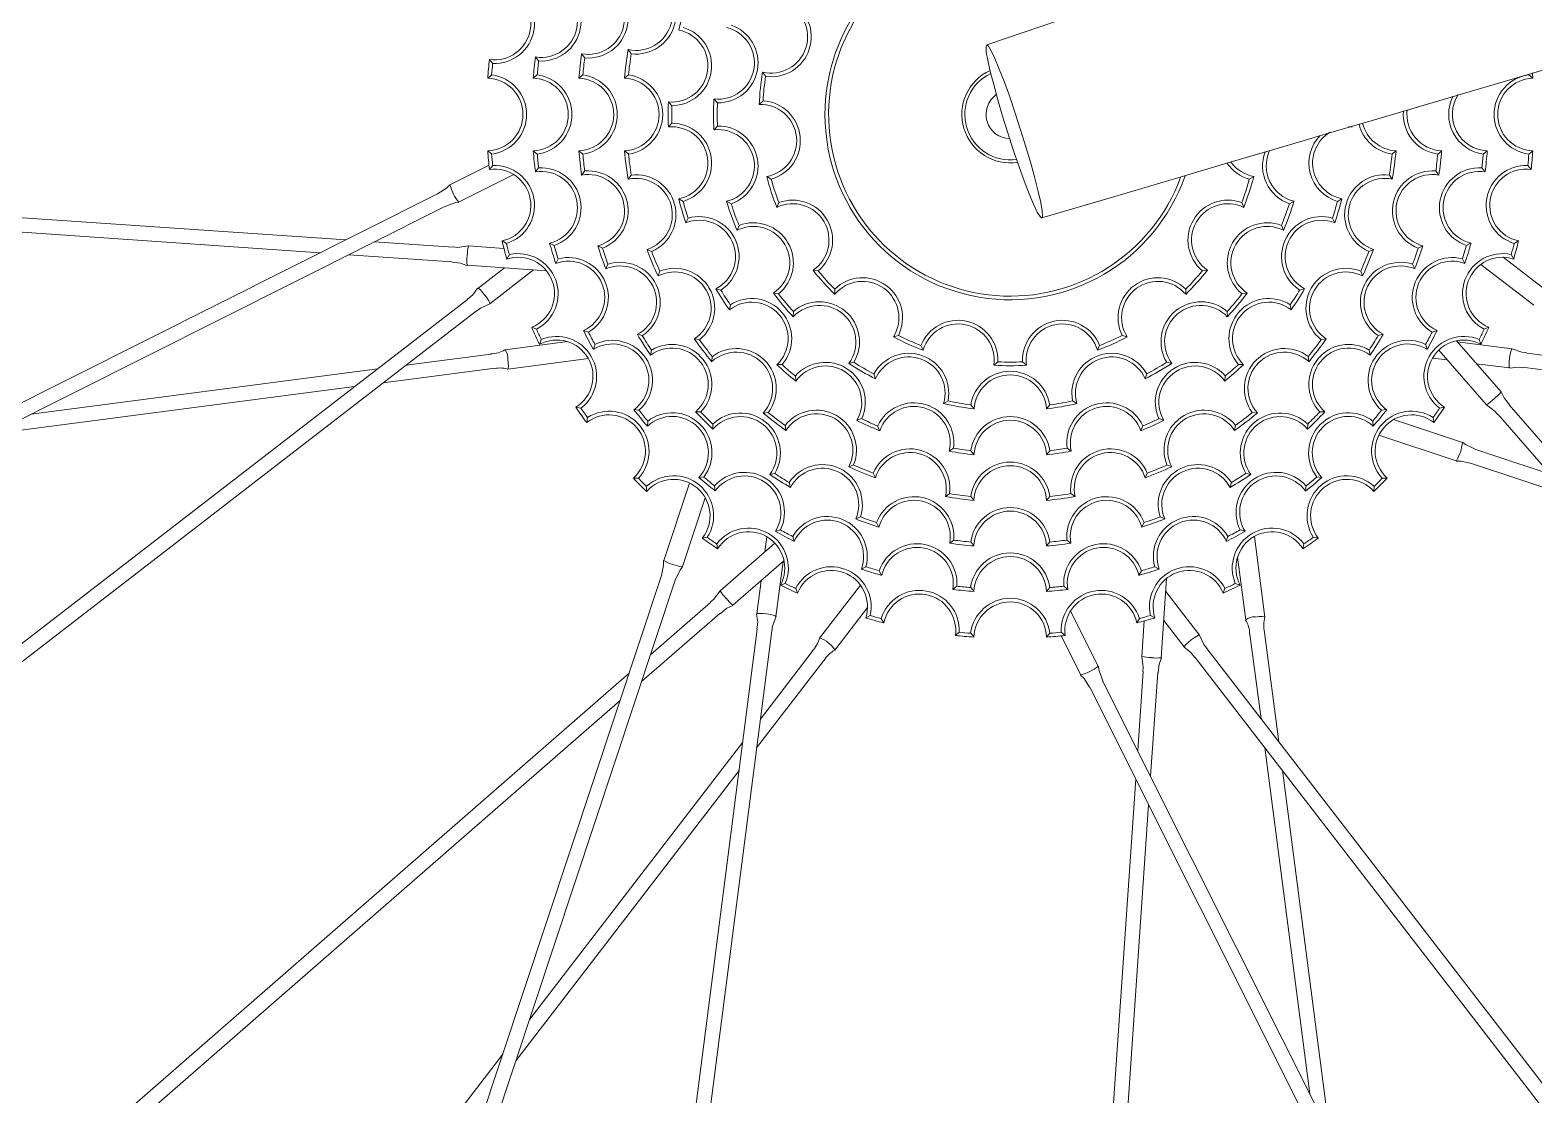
# Model space of a CAD drawing. Header units: millimetres. Extents: x -843 to 3947, y -76 to 3122.
# Drawn here: x -439.8 to -282, y 2298.2 to 2409.8 of the extents above; entities that cross this region are included whole.
import ezdxf

# ---------------------------------------------------------------- set-up
doc = ezdxf.new("R2010")
doc.units = ezdxf.units.MM
doc.layers.add('ZANO_R', color=7, linetype='Continuous', lineweight=0)

msp = doc.modelspace()

# ---------------------------------------------------------------- linework, layer by layer
at = {"layer": 'ZANO_R'}
for p, q in [((-386.76, 2406.99), (-386.42, 2406.57)), ((-381.91, 2407.32), (-381.59, 2406.89)), ((-377.02, 2407.76), (-376.71, 2407.32)), ((-391.58, 2406.73), (-391.24, 2406.32)), ((-362.93, 2405.41), (-362.62, 2404.96)), ((-391.75, 2404.77), (-391.34, 2405.12)), ((-386.98, 2404.77), (-386.57, 2405.12)), ((-382.2, 2404.77), (-381.79, 2405.12)), ((-377.42, 2404.77), (-377, 2405.11)), ((-282.57, 2405.12), (-282.16, 2404.77)), ((-372.81, 2402.28), (-372.44, 2401.88)), ((-368.03, 2402.58), (-367.67, 2402.18)), ((-363.29, 2402.02), (-362.89, 2402.39)), ((-406.65, 2387.8), (-572.09, 2399.17)), ((-372.81, 2399.65), (-372.44, 2400.05)), ((-368.03, 2399.35), (-367.67, 2399.75)), ((-301.1, 2399.65), (-301.48, 2399.67)), ((-572.19, 2397.65), (-409.33, 2386.46)), ((-391.75, 2397.16), (-391.34, 2396.81)), ((-386.98, 2397.16), (-386.57, 2396.81)), ((-382.2, 2397.16), (-381.79, 2396.81)), ((-377.42, 2397.16), (-377, 2396.82)), ((-296.91, 2396.82), (-296.5, 2397.16)), ((-292.13, 2396.81), (-291.71, 2397.16)), ((-287.35, 2396.81), (-286.94, 2397.16)), ((-282.57, 2396.81), (-282.16, 2397.16)), ((-391.62, 2395.63), (-395.72, 2393.57)), ((-394.81, 2391.76), (-389.03, 2394.66)), ((-391.58, 2395.2), (-391.24, 2395.61)), ((-386.76, 2394.94), (-386.42, 2395.36)), ((-381.91, 2394.61), (-381.59, 2395.04)), ((-377.02, 2394.17), (-376.71, 2394.61)), ((-362.49, 2394.46), (-362.03, 2394.18)), ((-311.89, 2394.18), (-311.42, 2394.46)), ((-297.2, 2394.61), (-296.89, 2394.17)), ((-292.33, 2395.04), (-292, 2394.61)), ((-287.49, 2395.36), (-287.15, 2394.94)), ((-282.67, 2395.61), (-282.33, 2395.2)), ((-397.02, 2392.64), (-555.23, 2313.25)), ((-554.54, 2311.89), (-396.33, 2391.28)), ((-371.73, 2392.12), (-371.26, 2391.85)), ((-366.71, 2391.86), (-366.23, 2391.6)), ((-361.44, 2391.22), (-361.23, 2391.72)), ((-312.69, 2391.72), (-312.47, 2391.22)), ((-307.68, 2391.6), (-307.2, 2391.86)), ((-302.65, 2391.85), (-302.19, 2392.12)), ((-370.99, 2389.61), (-370.75, 2390.09)), ((-303.17, 2390.09), (-302.93, 2389.61)), ((-365.6, 2388.82), (-365.4, 2389.32)), ((-308.51, 2389.32), (-308.31, 2388.82)), ((-395.38, 2387.03), (-403.66, 2387.6)), ((-390.06, 2386.92), (-393.78, 2387.17)), ((-390.26, 2387.7), (-389.8, 2387.43)), ((-385.27, 2387.47), (-384.8, 2387.21)), ((-380.22, 2387.19), (-379.74, 2386.94)), ((-375.05, 2386.82), (-374.56, 2386.59)), ((-299.35, 2386.59), (-298.86, 2386.82)), ((-294.18, 2386.94), (-293.7, 2387.19)), ((-289.11, 2387.21), (-288.64, 2387.47)), ((-284.12, 2387.43), (-283.66, 2387.7)), ((-406.34, 2386.25), (-395.49, 2385.51)), ((-393.92, 2385.15), (-385.61, 2384.57)), ((-390.01, 2384.88), (-392.79, 2382.73)), ((-389.75, 2385.8), (-389.49, 2386.27)), ((-384.63, 2385.34), (-384.38, 2385.82)), ((-379.37, 2384.76), (-379.15, 2385.25)), ((-294.77, 2385.25), (-294.54, 2384.76)), ((-289.53, 2385.82), (-289.29, 2385.34)), ((-287.61, 2385.24), (-282.04, 2380.96)), ((-280.81, 2382.57), (-285.25, 2385.99)), ((-284.43, 2386.27), (-284.16, 2385.8)), ((-391.55, 2381.12), (-386.96, 2384.67)), ((-373.9, 2384.03), (-373.71, 2384.54)), ((-357.64, 2384.64), (-357.1, 2384.57)), ((-316.82, 2384.57), (-316.27, 2384.64)), ((-300.2, 2384.54), (-300.01, 2384.03)), ((-393.88, 2381.57), (-534.67, 2272.9)), ((-367.83, 2382.68), (-367.3, 2382.55)), ((-361.8, 2382.23), (-361.26, 2382.15)), ((-355.36, 2382.1), (-355.37, 2382.65)), ((-318.54, 2382.65), (-318.55, 2382.1)), ((-312.65, 2382.15), (-312.11, 2382.23)), ((-306.61, 2382.55), (-306.09, 2382.68)), ((-533.74, 2271.69), (-392.95, 2380.36)), ((-366.41, 2380.48), (-366.31, 2381.01)), ((-359.72, 2379.75), (-359.7, 2380.3)), ((-314.21, 2380.3), (-314.19, 2379.75)), ((-307.6, 2381.01), (-307.5, 2380.48)), ((-387.15, 2378.65), (-386.64, 2378.46)), ((-287.27, 2378.46), (-286.77, 2378.65)), ((-383.38, 2377.14), (-389.93, 2376.28)), ((-386.31, 2376.86), (-386.14, 2377.37)), ((-381.71, 2378.31), (-381.2, 2378.14)), ((-380.66, 2376.34), (-380.51, 2376.86)), ((-376.07, 2377.91), (-375.55, 2377.77)), ((-370.09, 2377.44), (-369.56, 2377.35)), ((-349.21, 2377.63), (-348.69, 2377.79)), ((-325.23, 2377.79), (-324.7, 2377.63)), ((-304.35, 2377.35), (-303.82, 2377.44)), ((-298.37, 2377.77), (-297.85, 2377.91)), ((-293.4, 2376.86), (-293.25, 2376.34)), ((-292.71, 2378.14), (-292.2, 2378.31)), ((-285.49, 2371.87), (-290.16, 2377.23)), ((-284.32, 2376.39), (-290.08, 2377.13)), ((-287.78, 2377.37), (-287.6, 2376.86)), ((-391.45, 2375.83), (-400.33, 2374.67)), ((-389.67, 2374.27), (-381.21, 2375.37)), ((-374.7, 2375.73), (-374.59, 2376.26)), ((-368.26, 2375.05), (-368.21, 2375.58)), ((-346.1, 2376.25), (-346.33, 2376.74)), ((-327.59, 2376.74), (-327.82, 2376.25)), ((-305.71, 2375.58), (-305.66, 2375.05)), ((-299.32, 2376.26), (-299.21, 2375.73)), ((-292.68, 2375.42), (-291.1, 2375.22)), ((-292.01, 2376.26), (-287.02, 2370.53)), ((-106.4, 2353.23), (-282.8, 2375.94)), ((-403.33, 2374.28), (-439.65, 2369.54)), ((-402.72, 2372.82), (-391.26, 2374.32)), ((-361.43, 2374.73), (-360.89, 2374.75)), ((-353.89, 2374.86), (-353.36, 2374.98)), ((-351.09, 2373.25), (-351.26, 2373.76)), ((-338.66, 2374.67), (-338.25, 2375.03)), ((-335.67, 2375.03), (-335.25, 2374.67)), ((-322.65, 2373.76), (-322.82, 2373.25)), ((-320.55, 2374.98), (-320.02, 2374.86)), ((-313.03, 2374.75), (-312.49, 2374.73)), ((-288.07, 2374.83), (-284.58, 2374.38)), ((-282.99, 2374.43), (-106.59, 2351.72)), ((-443.79, 2367.46), (-405.72, 2372.43)), ((-359.45, 2373.01), (-359.5, 2373.55)), ((-314.41, 2373.55), (-314.47, 2373.01)), ((-343.95, 2370.64), (-343.48, 2370.93)), ((-340.76, 2370.08), (-341.1, 2370.51)), ((-332.82, 2370.51), (-333.15, 2370.08)), ((-330.43, 2370.93), (-329.97, 2370.64)), ((-277.49, 2362.31), (-284.64, 2370.51)), ((-382.51, 2370.27), (-381.98, 2370.17)), ((-381.38, 2368.66), (-381.29, 2369.19)), ((-376.43, 2370.01), (-375.9, 2369.95)), ((-369.96, 2369.78), (-369.42, 2369.77)), ((-362.88, 2369.66), (-362.34, 2369.72)), ((-353.04, 2368.9), (-352.53, 2369.07)), ((-321.38, 2369.07), (-320.87, 2368.9)), ((-311.57, 2369.72), (-311.04, 2369.66)), ((-304.5, 2369.77), (-303.96, 2369.78)), ((-298.02, 2369.95), (-297.48, 2370.01)), ((-289.54, 2366.57), (-296.77, 2368.97)), ((-292.62, 2369.19), (-292.53, 2368.66)), ((-291.93, 2370.17), (-291.41, 2370.27)), ((-285.79, 2369.51), (-280.34, 2363.25)), ((-375.02, 2368.29), (-374.97, 2368.82)), ((-368.14, 2367.97), (-368.15, 2368.5)), ((-360.48, 2367.83), (-360.57, 2368.36)), ((-350.66, 2367.81), (-350.87, 2368.31)), ((-323.05, 2368.31), (-323.26, 2367.81)), ((-313.34, 2368.36), (-313.43, 2367.83)), ((-305.76, 2368.5), (-305.77, 2367.97)), ((-298.94, 2368.82), (-298.9, 2368.29)), ((-343.36, 2365.66), (-342.91, 2365.97)), ((-331, 2365.97), (-330.56, 2365.66)), ((-298.3, 2367.33), (-290.18, 2364.64)), ((-120.11, 2310.1), (-288.12, 2365.83)), ((-353.89, 2364.02), (-353.39, 2364.21)), ((-340.76, 2365.29), (-341.1, 2365.71)), ((-332.81, 2365.71), (-333.15, 2365.29)), ((-320.53, 2364.21), (-320.02, 2364.02)), ((-288.6, 2364.38), (-120.59, 2308.65)), ((-376.49, 2362.83), (-375.95, 2362.82)), ((-369.63, 2362.9), (-369.1, 2362.95)), ((-362.19, 2363.22), (-361.66, 2363.33)), ((-351.11, 2362.87), (-351.33, 2363.36)), ((-322.59, 2363.36), (-322.81, 2362.87)), ((-312.25, 2363.33), (-311.72, 2363.22)), ((-304.81, 2362.95), (-304.28, 2362.9)), ((-297.96, 2362.82), (-297.43, 2362.83)), ((-375.1, 2361.44), (-375.1, 2361.97)), ((-370.59, 2362.31), (-373.28, 2354.19)), ((-367.91, 2361.49), (-367.97, 2362.02)), ((-360.02, 2361.85), (-360.15, 2362.38)), ((-343.75, 2360.9), (-343.31, 2361.21)), ((-330.6, 2361.21), (-330.16, 2360.9)), ((-313.77, 2362.38), (-313.9, 2361.85)), ((-305.94, 2362.02), (-306, 2361.49)), ((-298.81, 2361.97), (-298.82, 2361.44)), ((-371.35, 2353.55), (-368.95, 2360.78)), ((-340.76, 2360.5), (-341.11, 2360.92)), ((-332.81, 2360.92), (-333.15, 2360.5)), ((-353.16, 2358.55), (-352.67, 2358.77)), ((-350.74, 2357.7), (-350.98, 2358.18)), ((-322.93, 2358.18), (-323.18, 2357.7)), ((-321.25, 2358.77), (-320.76, 2358.55)), ((-369.26, 2356.54), (-368.73, 2356.63)), ((-362.5, 2356.69), (-362.71, 2355.11)), ((-361.58, 2357.26), (-361.06, 2357.41)), ((-359.62, 2356.21), (-359.78, 2356.72)), ((-343.31, 2356.01), (-342.88, 2356.34)), ((-331.03, 2356.34), (-330.6, 2356.01)), ((-314.13, 2356.72), (-314.3, 2356.21)), ((-312.85, 2357.41), (-312.33, 2357.26)), ((-310.26, 2348.25), (-311.36, 2356.72)), ((-305.18, 2356.63), (-304.65, 2356.54)), ((-367.65, 2355.41), (-367.75, 2355.94)), ((-361.66, 2356.02), (-367.39, 2351.03)), ((-340.76, 2355.72), (-341.11, 2356.14)), ((-332.81, 2356.14), (-333.15, 2355.72)), ((-306.16, 2355.94), (-306.26, 2355.41)), ((-366.05, 2349.5), (-360.69, 2354.17)), ((-361.53, 2348.33), (-360.79, 2354.08)), ((-352.58, 2353.29), (-352.1, 2353.54)), ((-321.81, 2353.54), (-321.33, 2353.29)), ((-313.13, 2354.54), (-312.27, 2347.99)), ((-373.54, 2352.61), (-429.27, 2184.6)), ((-427.83, 2184.12), (-372.09, 2352.13)), ((-363.1, 2352.07), (-363.54, 2348.59)), ((-361.06, 2351.61), (-360.55, 2351.79)), ((-352.68, 2351.62), (-356.96, 2346.05)), ((-350.45, 2352.65), (-350.71, 2353.12)), ((-323.2, 2353.12), (-323.46, 2352.65)), ((-321.14, 2344), (-320.57, 2352.31)), ((-313.36, 2351.79), (-312.86, 2351.61)), ((-359.28, 2350.78), (-359.46, 2351.28)), ((-342.98, 2351.16), (-342.56, 2351.5)), ((-340.76, 2350.94), (-341.11, 2351.35)), ((-332.8, 2351.35), (-333.15, 2350.94)), ((-331.35, 2351.5), (-330.93, 2351.16)), ((-317.11, 2346.37), (-320.66, 2350.96)), ((-314.45, 2351.28), (-314.64, 2350.78)), ((-375.62, 2341.5), (-367.41, 2348.65)), ((-368.41, 2349.8), (-374.67, 2344.34)), ((-355.35, 2344.81), (-351.93, 2349.26)), ((-352.12, 2348.17), (-351.65, 2348.44)), ((-327.75, 2343.12), (-330.65, 2348.89)), ((-322.26, 2348.44), (-321.79, 2348.17)), ((-363.49, 2347), (-386.21, 2170.6)), ((-350.22, 2347.66), (-350.49, 2348.12)), ((-323.42, 2348.12), (-323.69, 2347.66)), ((-322.91, 2347.86), (-323.16, 2344.14)), ((-320.87, 2347.91), (-318.72, 2345.13)), ((-384.69, 2170.41), (-361.98, 2346.81)), ((-342.72, 2346.34), (-342.31, 2346.68)), ((-340.76, 2346.17), (-341.11, 2346.58)), ((-332.8, 2346.58), (-333.15, 2346.17)), ((-331.62, 2346.3), (-329.57, 2342.2)), ((-331.61, 2346.68), (-331.19, 2346.34)), ((-311.82, 2346.47), (-310.66, 2337.6)), ((-308.81, 2335.2), (-310.31, 2346.66)), ((-363.56, 2334.56), (-356.51, 2343.72)), ((-357.72, 2344.65), (-363.17, 2337.56)), ((-317.56, 2344.04), (-208.89, 2203.25)), ((-207.68, 2204.18), (-316.36, 2344.97)), ((-376.93, 2342.38), (-501.95, 2233.43)), ((-323.02, 2342.54), (-323.59, 2334.26)), ((-322.25, 2331.58), (-321.5, 2342.44)), ((-328.63, 2340.9), (-249.24, 2182.69)), ((-247.88, 2183.38), (-327.27, 2341.59)), ((-500.95, 2232.28), (-377.88, 2339.53)), ((-365.02, 2335.16), (-387.35, 2306.12)), ((-310.27, 2334.59), (-305.53, 2298.27)), ((-388.81, 2301.73), (-365.4, 2332.16)), ((-323.79, 2331.27), (-335.16, 2165.83)), ((-303.45, 2294.13), (-308.42, 2332.2)), ((-333.64, 2165.73), (-322.45, 2328.59)), ((-390.18, 2302.45), (-465.99, 2203.88))]:
    msp.add_line(p, q, dxfattribs=at)
at = {"layer": 'ZANO_R', "flags": 128}
for points in [[(-333.65, 2390.11), (-325.98, 2392.37), (-319.39, 2394.32), (-313.89, 2395.95), (-309.47, 2397.25), (-306.13, 2398.24), (-303.57, 2398.99), (-300.92, 2399.78), (-298.15, 2400.59), (-288.6, 2403.41), (-277.77, 2406.6), (-263.82, 2410.7), (-249.57, 2414.87), (-235.04, 2419.1), (-208.4, 2426.82), (-181.23, 2434.61), (-154.56, 2442.15), (-126.67, 2449.92), (-99.41, 2457.37), (-90.75, 2459.72), (-81.3, 2462.25), (-71.02, 2464.99), (-59.93, 2467.92)], [(-278.68, 2428.98), (-299.52, 2421.89), (-308.15, 2418.94), (-317.68, 2415.69), (-328.1, 2412.12), (-339.43, 2408.25)], [(-335.87, 2399.34), (-336.44, 2401.11), (-337.02, 2402.8), (-337.58, 2404.36), (-338.11, 2405.71), (-338.57, 2406.82), (-338.95, 2407.63), (-339.24, 2408.11), (-339.43, 2408.26), (-339.5, 2408.05), (-339.47, 2407.5), (-339.31, 2406.64), (-339.06, 2405.48), (-338.7, 2404.09), (-338.27, 2402.5), (-337.76, 2400.79), (-337.21, 2399.02), (-336.64, 2397.25), (-336.05, 2395.56), (-335.49, 2394), (-334.97, 2392.65), (-334.51, 2391.54), (-334.13, 2390.73), (-333.84, 2390.25), (-333.65, 2390.1), (-333.57, 2390.31), (-333.61, 2390.86), (-333.76, 2391.72), (-334.02, 2392.88), (-334.37, 2394.27), (-334.81, 2395.86), (-335.31, 2397.57), (-335.87, 2399.34)], [(-395.74, 2393.6), (-396.1, 2393.23), (-397.02, 2392.65)], [(-396.33, 2391.27), (-395.2, 2391.68), (-394.81, 2391.73)], [(-393.79, 2387.17), (-394.94, 2387.02), (-395.38, 2387.07)], [(-395.49, 2385.47), (-394.6, 2385.37), (-393.94, 2385.12)], [(-392.82, 2382.74), (-393.34, 2382.05), (-393.9, 2381.6)], [(-392.8, 2382.73), (-392.79, 2382.73), (-392.7, 2382.7), (-392.53, 2382.56), (-392.31, 2382.31), (-392.06, 2382.01), (-391.83, 2381.7), (-391.65, 2381.42), (-391.55, 2381.22), (-391.55, 2381.12), (-391.56, 2381.12)], [(-392.93, 2380.34), (-392.52, 2380.66), (-391.55, 2381.11)], [(-389.65, 2375.29), (-389.61, 2374.91), (-389.6, 2374.58), (-389.62, 2374.35), (-389.67, 2374.27), (-389.68, 2374.27)], [(-284.58, 2374.38), (-284.58, 2374.38), (-284.63, 2374.46), (-284.64, 2374.68), (-284.63, 2375.02), (-284.59, 2375.4), (-284.53, 2375.79), (-284.46, 2376.11), (-284.39, 2376.32), (-284.32, 2376.39), (-284.32, 2376.39)], [(-282.79, 2375.97), (-283.3, 2376.03), (-284.31, 2376.4)], [(-284.57, 2374.35), (-283.71, 2374.47), (-283, 2374.39)], [(-287.02, 2370.53), (-286.09, 2369.83), (-285.82, 2369.48)], [(-284.61, 2370.53), (-285.17, 2371.24), (-285.46, 2371.88)], [(-288.12, 2365.84), (-289.21, 2366.34), (-289.52, 2366.59)], [(-290.18, 2364.61), (-289.67, 2364.61), (-288.6, 2364.37)], [(-373.31, 2354.19), (-373.31, 2353.68), (-373.55, 2352.61)], [(-372.09, 2352.12), (-371.58, 2353.22), (-371.33, 2353.52)], [(-367.39, 2351.03), (-368.1, 2350.1), (-368.44, 2349.83)], [(-367.39, 2348.62), (-366.68, 2349.18), (-366.04, 2349.47)], [(-363.57, 2348.58), (-363.45, 2347.72), (-363.53, 2347)], [(-363.54, 2348.58), (-363.54, 2348.59), (-363.46, 2348.63), (-363.24, 2348.65), (-362.91, 2348.64), (-362.52, 2348.6), (-362.13, 2348.54), (-361.81, 2348.47), (-361.6, 2348.39), (-361.53, 2348.33), (-361.53, 2348.33)], [(-361.95, 2346.8), (-361.89, 2347.31), (-361.52, 2348.32)], [(-311.29, 2348.27), (-310.9, 2348.31), (-310.57, 2348.32), (-310.34, 2348.3), (-310.26, 2348.25), (-310.26, 2348.24)], [(-356.06, 2345.55), (-355.76, 2345.31), (-355.52, 2345.08), (-355.38, 2344.91), (-355.35, 2344.81), (-355.36, 2344.81)], [(-318.72, 2345.13), (-318.72, 2345.13), (-318.69, 2345.22), (-318.55, 2345.39), (-318.3, 2345.61), (-318, 2345.86), (-317.69, 2346.09), (-317.41, 2346.27), (-317.21, 2346.37), (-317.11, 2346.37), (-317.11, 2346.37)], [(-316.33, 2344.99), (-316.65, 2345.4), (-317.1, 2346.37)], [(-323.17, 2344.13), (-323.01, 2342.98), (-323.06, 2342.55)], [(-321.46, 2342.43), (-321.36, 2343.33), (-321.11, 2343.98)], [(-318.73, 2345.1), (-318.04, 2344.58), (-317.59, 2344.02)], [(-329.59, 2342.18), (-329.22, 2341.82), (-328.64, 2340.9)], [(-327.26, 2341.59), (-327.68, 2342.72), (-327.72, 2343.11)]]:
    msp.add_lwpolyline(points, dxfattribs=at)
at = {"layer": 'ZANO_R'}
for centre, radius, start, end in [((-336.96, 2400.96), 322.1, 19.4696, 264.4729), ((-336.96, 2400.96), 285.75, 19.8219, 180), ((-336.96, 2400.96), 322.1, 275.5275, 13.6653), ((-336.96, 2400.96), 285.75, 180, 13.5897), ((-336.96, 2400.96), 19.43, 42.2507, 180), ((-336.96, 2400.96), 19.05, 42.8501, 339.6792), ((-386.16, 2410.75), 4.19, 266.3546, 71.1454), ((-381.22, 2411.07), 3.81, 259.5476, 74.7381), ((-381.22, 2411.07), 4.19, 264.9987, 69.287), ((-376.21, 2411.48), 3.81, 257.6867, 72.3133), ((-376.21, 2411.48), 4.19, 263.1662, 66.8338), ((-391.05, 2410.5), 3.81, 261.9875, 78.0125), ((-391.05, 2410.5), 4.19, 267.397, 72.603), ((-386.16, 2410.75), 3.81, 260.9263, 76.5737), ((-336.96, 2400.96), 35.88, 161.5419, 165.7308), ((-362.02, 2409.11), 3.81, 256.1455, 67.8545), ((-362.02, 2409.11), 4.19, 261.7744, 62.2256), ((-372.47, 2406.07), 4.19, 270.3775, 73.2589), ((-367.6, 2406.37), 3.81, 263.5101, 76.4899), ((-367.6, 2406.37), 4.19, 269.0734, 70.9266), ((-372.47, 2406.07), 3.81, 264.8619, 78.7745), ((-336.96, 2400.96), 50.17, 173.1026, 175.6474), ((-336.96, 2400.96), 45.4, 171.9523, 175.1906), ((-336.96, 2400.96), 45.02, 172.4339, 174.7089), ((-336.96, 2400.96), 40.64, 170.3734, 174.6266), ((-336.96, 2400.96), 40.26, 170.9146, 174.0854), ((-336.96, 2400.96), 54.93, 173.9751, 176.0249), ((-336.96, 2400.96), 54.55, 174.3698, 175.6302), ((-336.96, 2400.96), 49.78, 173.5365, 175.2135), ((-336.96, 2400.96), 26.35, 170.291, 177.709), ((-336.96, 2400.96), 5.08, 114.7068, 278.6847), ((-336.96, 2400.96), 4.76, 115.4603, 277.9838), ((-336.96, 2400.96), 54.93, 3.9751, 4.5176), ((-391.88, 2400.96), 3.81, 271.9875, 88.0125), ((-391.88, 2400.96), 4.19, 277.397, 82.603), ((-387.12, 2400.96), 3.81, 272.1763, 87.8237), ((-387.12, 2400.96), 4.19, 277.6046, 82.3954), ((-382.36, 2400.96), 3.81, 272.4047, 87.5953), ((-382.36, 2400.96), 4.19, 277.8559, 82.1441), ((-377.6, 2400.96), 3.81, 272.6867, 87.3133), ((-377.6, 2400.96), 4.19, 278.1662, 81.8338), ((-336.96, 2400.96), 25.97, 171.1504, 176.8496), ((-282.03, 2400.96), 4.19, 97.397, 262.603), ((-282.03, 2400.96), 3.81, 91.9875, 268.0125), ((-336.96, 2400.96), 35.88, 177.9056, 182.0944), ((-336.96, 2400.96), 31.12, 177.0202, 182.9798), ((-336.96, 2400.96), 30.73, 177.7388, 182.2612), ((-363.17, 2398.21), 4.19, 285.7744, 86.2256), ((-336.96, 2400.96), 2.54, 125.1186, 268.5407), ((-286.79, 2400.96), 4.19, 152.7827, 262.3954), ((-286.79, 2400.96), 3.81, 146.6692, 267.8237), ((-336.96, 2400.96), 35.5, 178.5229, 181.4771), ((-363.17, 2398.21), 3.81, 280.1455, 91.8545), ((-336.96, 2400.96), 19.43, 180, 340.6619), ((-291.55, 2400.96), 4.19, 175.094, 262.1441), ((-291.55, 2400.96), 3.81, 172.5982, 267.5953), ((-372.47, 2395.86), 3.81, 281.2255, 95.1381), ((-372.47, 2395.86), 4.19, 286.7411, 89.6225), ((-367.6, 2395.56), 3.81, 283.5101, 96.4899), ((-367.6, 2395.56), 4.19, 289.0734, 90.9266), ((-301.44, 2395.86), 3.81, 121.4777, 258.7745), ((-296.32, 2400.96), 4.19, 194.2399, 261.8338), ((-296.32, 2400.96), 3.81, 193.977, 267.3133), ((-301.44, 2395.86), 4.19, 136.3113, 253.2589), ((-336.96, 2400.96), 54.93, 183.9751, 186.0249), ((-336.96, 2400.96), 54.55, 184.3698, 185.6302), ((-336.96, 2400.96), 50.17, 184.3526, 186.8974), ((-336.96, 2400.96), 49.78, 184.7865, 186.4635), ((-336.96, 2400.96), 45.4, 184.8094, 188.0477), ((-336.96, 2400.96), 45.02, 185.2911, 187.5661), ((-336.96, 2400.96), 40.64, 185.3734, 189.6266), ((-336.96, 2400.96), 40.26, 185.9146, 189.0854), ((-310.75, 2398.21), 4.19, 214.6156, 254.2256), ((-310.75, 2398.21), 3.81, 216.4886, 259.8545), ((-306.31, 2395.56), 4.19, 159.5346, 250.9266), ((-306.31, 2395.56), 3.81, 154.8192, 256.4899), ((-336.96, 2400.96), 40.26, 350.9146, 354.0854), ((-336.96, 2400.96), 40.64, 350.3734, 354.6266), ((-336.96, 2400.96), 45.02, 352.4339, 354.7089), ((-336.96, 2400.96), 45.4, 351.9523, 355.1906), ((-336.96, 2400.96), 49.78, 353.5365, 355.2135), ((-336.96, 2400.96), 50.17, 353.1026, 355.6474), ((-336.96, 2400.96), 54.55, 354.3698, 355.6302), ((-336.96, 2400.96), 54.93, 353.9751, 356.0249), ((-391.05, 2391.43), 3.81, 281.9875, 98.0125), ((-391.05, 2391.43), 4.19, 287.397, 92.603), ((-386.16, 2391.18), 3.81, 283.4263, 99.0737), ((-386.16, 2391.18), 4.19, 288.8546, 93.6454), ((-381.22, 2390.86), 3.81, 285.2619, 100.4524), ((-381.22, 2390.86), 4.19, 290.713, 95.0013), ((-376.21, 2390.45), 3.81, 287.6867, 102.3133), ((-376.21, 2390.45), 4.19, 293.1662, 96.8338), ((-336.96, 2400.96), 26.35, 194.291, 201.709), ((-336.96, 2400.96), 25.97, 195.1504, 200.8496), ((-336.96, 2400.96), 25.97, 339.1504, 344.8496), ((-336.96, 2400.96), 26.35, 338.291, 345.709), ((-297.7, 2390.45), 4.19, 83.1662, 246.8338), ((-297.7, 2390.45), 3.81, 77.6867, 252.3133), ((-292.69, 2390.86), 4.19, 84.9987, 249.287), ((-292.69, 2390.86), 3.81, 79.5476, 254.7381), ((-287.76, 2391.18), 4.19, 86.3546, 251.1454), ((-287.76, 2391.18), 3.81, 80.9263, 256.5737), ((-282.86, 2391.43), 4.19, 87.397, 252.603), ((-282.86, 2391.43), 3.81, 81.9875, 258.0125), ((-391.07, 2394.77), 4.8, 194.4182, 218.8772), ((-336.96, 2400.96), 35.88, 194.2692, 198.4581), ((-336.96, 2400.96), 35.5, 194.8866, 197.8407), ((-336.96, 2400.96), 31.12, 197.0202, 202.9798), ((-336.96, 2400.96), 30.73, 197.7388, 202.2612), ((-359.78, 2387.79), 3.81, 304.1455, 115.8545), ((-359.78, 2387.79), 4.19, 309.7744, 110.2256), ((-314.13, 2387.79), 4.19, 69.7744, 230.2256), ((-314.13, 2387.79), 3.81, 64.1455, 235.8545), ((-336.96, 2400.96), 30.73, 337.7388, 342.2612), ((-336.96, 2400.96), 31.12, 337.0202, 342.9798), ((-336.96, 2400.96), 35.5, 342.1593, 345.1134), ((-336.96, 2400.96), 35.88, 341.5419, 345.7308), ((-369.59, 2386.06), 3.81, 297.5891, 111.5018), ((-369.59, 2386.06), 4.19, 303.1048, 105.9861), ((-363.9, 2385.41), 4.19, 309.0734, 110.9266), ((-310.01, 2385.41), 4.19, 69.0734, 230.9266), ((-304.32, 2386.06), 4.19, 74.0139, 236.8952), ((-304.32, 2386.06), 3.81, 68.4982, 242.4109), ((-363.9, 2385.41), 3.81, 303.5101, 116.4899), ((-310.01, 2385.41), 3.81, 63.5101, 236.4899), ((-389.35, 2386.1), 4.56, 166.4442, 179.2491), ((-336.96, 2400.96), 54.93, 193.9751, 196.0249), ((-336.96, 2400.96), 54.55, 194.3698, 195.6302), ((-388.57, 2382.18), 4.19, 297.397, 102.603), ((-336.96, 2400.96), 50.16, 195.6026, 198.1474), ((-336.96, 2400.96), 49.78, 196.0365, 197.7135), ((-336.96, 2400.96), 45.4, 197.6666, 200.9048), ((-336.96, 2400.96), 45.02, 198.1482, 200.4232), ((-336.96, 2400.96), 40.64, 200.3734, 204.6266), ((-336.96, 2400.96), 40.26, 200.9146, 204.0854), ((-336.96, 2400.96), 40.26, 335.9146, 339.0854), ((-336.96, 2400.96), 40.64, 335.3734, 339.6266), ((-336.96, 2400.96), 45.02, 339.5768, 341.8518), ((-336.96, 2400.96), 45.4, 339.0952, 342.3334), ((-336.96, 2400.96), 49.78, 342.2865, 343.9635), ((-285.34, 2382.18), 4.19, 77.397, 242.603), ((-336.96, 2400.96), 50.17, 341.8526, 344.3974), ((-336.96, 2400.96), 54.55, 344.3698, 345.6302), ((-336.96, 2400.96), 54.93, 343.9751, 346.0249), ((-389.39, 2385.6), 4.56, 172.8826, 185.7078), ((-388.57, 2382.18), 3.81, 291.9875, 108.0125), ((-383.3, 2381.77), 3.81, 294.6763, 110.3237), ((-383.3, 2381.77), 4.19, 300.1046, 104.8954), ((-377.86, 2381.27), 3.81, 298.119, 113.3096), ((-377.86, 2381.27), 4.19, 303.5701, 107.8584), ((-372.15, 2380.64), 4.19, 308.1662, 111.8338), ((-301.76, 2380.64), 4.19, 68.1662, 231.8338), ((-296.05, 2381.27), 4.19, 72.1416, 236.4299), ((-296.05, 2381.27), 3.81, 66.6904, 241.881), ((-290.61, 2381.77), 4.19, 75.1046, 239.8954), ((-290.61, 2381.77), 3.81, 69.6763, 245.3237), ((-285.34, 2382.18), 3.81, 71.9875, 248.0125), ((-372.15, 2380.64), 3.81, 302.6867, 117.3133), ((-336.96, 2400.96), 26.35, 218.291, 225.709), ((-336.96, 2400.96), 25.97, 219.1504, 224.8496), ((-352.45, 2379.65), 4.19, 333.7744, 134.2256), ((-352.45, 2379.65), 3.81, 328.1455, 139.8545), ((-321.47, 2379.65), 4.19, 45.7744, 206.2256), ((-321.47, 2379.65), 3.81, 40.1455, 211.8545), ((-336.96, 2400.96), 26.35, 314.291, 321.709), ((-336.96, 2400.96), 25.97, 315.1504, 320.8496), ((-301.76, 2380.64), 3.81, 62.6867, 237.3133), ((-336.96, 2400.96), 35.88, 210.6328, 214.8217), ((-336.96, 2400.96), 35.5, 211.2502, 214.2043), ((-364.07, 2377.47), 4.19, 319.4684, 122.3498), ((-336.96, 2400.96), 31.12, 217.0202, 222.9798), ((-336.96, 2400.96), 30.73, 217.7388, 222.2612), ((-336.96, 2400.96), 30.73, 317.7388, 322.2612), ((-336.96, 2400.96), 31.12, 317.0202, 322.9798), ((-309.84, 2377.47), 4.19, 57.6502, 220.5316), ((-336.96, 2400.96), 35.5, 325.7957, 328.7498), ((-336.96, 2400.96), 35.88, 325.1783, 329.3672), ((-364.07, 2377.47), 3.81, 313.9528, 127.8654), ((-356.96, 2377.13), 3.81, 323.5101, 136.4899), ((-356.96, 2377.13), 4.19, 329.0734, 130.9266), ((-316.96, 2377.13), 4.19, 49.0734, 210.9266), ((-316.96, 2377.13), 3.81, 43.5101, 216.4899), ((-309.84, 2377.47), 3.81, 52.1346, 226.0472), ((-336.96, 2400.96), 54.93, 203.9751, 206.0249), ((-336.96, 2400.96), 54.55, 204.3698, 205.6302), ((-342.44, 2375.19), 4.19, 357.7744, 158.2256), ((-342.44, 2375.19), 3.81, 352.1455, 163.8545), ((-331.48, 2375.19), 4.19, 21.7744, 182.2256), ((-331.48, 2375.19), 3.81, 16.1455, 187.8545), ((-336.96, 2400.96), 54.55, 334.3698, 335.6302), ((-336.96, 2400.96), 54.93, 333.9751, 336.0249), ((-384.53, 2373.5), 3.81, 301.9875, 118.0125), ((-384.53, 2373.5), 4.19, 307.397, 112.603), ((-336.96, 2400.96), 50.17, 206.8526, 209.3974), ((-336.96, 2400.96), 49.78, 207.2865, 208.9635), ((-378.67, 2373.09), 3.81, 305.9263, 121.5737), ((-378.67, 2373.09), 4.19, 311.3546, 116.1454), ((-336.96, 2400.96), 45.4, 210.5237, 213.762), ((-336.96, 2400.96), 45.02, 211.0053, 213.2804), ((-372.45, 2372.66), 4.19, 316.4273, 120.7156), ((-336.96, 2400.96), 40.64, 215.3734, 219.6266), ((-336.96, 2400.96), 40.26, 215.9146, 219.0854), ((-336.96, 2400.96), 26.35, 242.291, 249.709), ((-336.96, 2400.96), 25.97, 243.1504, 248.8496), ((-336.96, 2400.96), 26.35, 290.291, 297.709), ((-336.96, 2400.96), 25.97, 291.1504, 296.8496), ((-336.96, 2400.96), 40.26, 320.9146, 324.0854), ((-336.96, 2400.96), 40.64, 320.3734, 324.6266), ((-301.46, 2372.66), 4.19, 59.2844, 223.5727), ((-295.25, 2373.09), 4.19, 63.8546, 228.6454), ((-336.96, 2400.96), 45.02, 326.7196, 328.9947), ((-336.96, 2400.96), 45.4, 326.238, 329.4763), ((-295.25, 2373.09), 3.81, 58.4263, 234.0737), ((-289.39, 2373.5), 4.19, 67.397, 232.603), ((-336.96, 2400.96), 49.78, 331.0365, 332.7135), ((-336.96, 2400.96), 50.17, 330.6026, 333.1474), ((-289.39, 2373.5), 3.81, 61.9875, 238.0125), ((-391.45, 2378.74), 2.88, 269.8552, 301.3183), ((-391.09, 2375.4), 1.45, 355.683, 37.2625), ((-372.45, 2372.66), 3.81, 310.9762, 126.1667), ((-365.69, 2372.23), 3.81, 317.6867, 132.3133), ((-365.69, 2372.23), 4.19, 323.1662, 126.8338), ((-347.6, 2371.73), 4.19, 349.0734, 150.9266), ((-347.6, 2371.73), 3.81, 343.5101, 156.4899), ((-326.31, 2371.73), 4.19, 29.0734, 190.9266), ((-326.31, 2371.73), 3.81, 23.5101, 196.4899), ((-308.22, 2372.23), 4.19, 53.1662, 216.8338), ((-308.22, 2372.23), 3.81, 47.6867, 222.3133), ((-301.46, 2372.66), 3.81, 53.8333, 229.0238), ((-390.51, 2371.4), 2.98, 73.8167, 104.3603), ((-336.96, 2400.96), 35.88, 226.9965, 231.1854), ((-336.96, 2400.96), 35.5, 227.6138, 230.568), ((-356.35, 2370.78), 4.19, 335.8321, 138.7134), ((-356.35, 2370.78), 3.81, 330.3164, 144.229), ((-336.96, 2400.96), 31.11, 237.0202, 242.9798), ((-336.96, 2400.96), 30.73, 237.7388, 242.2612), ((-336.96, 2369.85), 4.19, 9.0734, 170.9266), ((-336.96, 2369.85), 3.81, 3.5101, 176.4899), ((-336.96, 2400.96), 26.35, 266.291, 273.709), ((-336.96, 2400.96), 25.97, 267.1504, 272.8496), ((-336.96, 2400.96), 31.12, 297.0202, 302.9798), ((-336.96, 2400.96), 30.73, 297.7388, 302.2612), ((-317.56, 2370.78), 4.19, 41.2866, 204.1679), ((-317.56, 2370.78), 3.81, 35.771, 209.6836), ((-336.96, 2400.96), 35.88, 308.8146, 313.0035), ((-336.96, 2400.96), 35.5, 309.432, 312.3862), ((-347.06, 2366.54), 4.19, 352.1957, 155.077), ((-336.96, 2400.96), 31.11, 257.0202, 262.9798), ((-336.96, 2400.96), 30.73, 257.7388, 262.2612), ((-336.96, 2400.96), 31.11, 277.0202, 282.9798), ((-336.96, 2400.96), 30.73, 277.7388, 282.2612), ((-326.85, 2366.54), 4.19, 24.923, 187.8043), ((-289.4, 2374.42), 4.56, 301.4355, 314.2535), ((-289.02, 2374.76), 4.56, 307.8836, 320.7068), ((-336.96, 2400.96), 54.93, 213.9751, 216.0249), ((-336.96, 2400.96), 54.55, 214.3698, 215.6302), ((-379.03, 2365.66), 3.81, 311.9875, 128.0125), ((-379.03, 2365.66), 4.19, 317.397, 122.603), ((-336.96, 2400.96), 50.16, 218.1026, 220.6474), ((-336.96, 2400.96), 49.78, 218.5365, 220.2135), ((-372.43, 2365.49), 3.81, 317.1763, 132.8237), ((-372.43, 2365.49), 4.19, 322.6046, 127.3954), ((-336.96, 2400.96), 45.4, 223.3809, 226.6191), ((-336.96, 2400.96), 45.02, 223.8625, 226.1375), ((-365.26, 2365.47), 4.19, 329.2844, 133.5727), ((-365.26, 2365.47), 3.81, 323.8333, 139.0238), ((-336.96, 2400.96), 40.64, 230.3734, 234.6266), ((-336.96, 2400.96), 40.26, 230.9146, 234.0854), ((-357.28, 2365.77), 4.19, 338.1662, 141.8338), ((-357.28, 2365.77), 3.81, 332.6867, 147.3133), ((-336.96, 2400.96), 35.5, 243.9775, 246.9316), ((-347.06, 2366.54), 3.81, 346.68, 160.5927), ((-336.96, 2365.09), 4.19, 8.5593, 171.4407), ((-326.85, 2366.54), 3.81, 19.4073, 193.32), ((-336.96, 2400.96), 35.5, 293.0684, 296.0225), ((-316.64, 2365.77), 4.19, 38.1662, 201.8338), ((-316.64, 2365.77), 3.81, 32.6867, 207.3133), ((-336.96, 2400.96), 40.64, 305.3734, 309.6266), ((-336.96, 2400.96), 40.26, 305.9146, 309.0854), ((-308.65, 2365.47), 4.19, 46.4273, 210.7156), ((-308.65, 2365.47), 3.81, 40.9762, 216.1667), ((-336.96, 2400.96), 45.4, 313.3809, 316.6191), ((-336.96, 2400.96), 45.02, 313.8625, 316.1375), ((-301.48, 2365.49), 4.19, 52.6046, 217.3954), ((-301.48, 2365.49), 3.81, 47.1763, 222.8237), ((-294.88, 2365.66), 4.19, 57.397, 222.603), ((-336.96, 2400.96), 49.78, 319.7865, 321.4635), ((-336.96, 2400.96), 50.17, 319.3526, 321.8974), ((-294.88, 2365.66), 3.81, 51.9875, 228.0125), ((-336.96, 2400.96), 54.55, 324.3698, 325.6302), ((-336.96, 2400.96), 54.93, 323.9751, 326.0249), ((-336.96, 2400.96), 35.88, 243.3601, 247.549), ((-336.96, 2365.09), 3.81, 3.0437, 176.9563), ((-336.96, 2400.96), 35.88, 292.451, 296.6399), ((-347.48, 2361.71), 4.19, 353.1662, 156.8338), ((-336.96, 2400.96), 35.5, 260.3411, 263.2953), ((-336.96, 2400.96), 35.5, 276.7047, 279.6589), ((-326.44, 2361.71), 4.19, 23.1662, 186.8338), ((-294.31, 2367.08), 4.8, 329.4194, 353.876), ((-356.66, 2360.06), 4.19, 342.1416, 146.4299), ((-336.96, 2400.96), 40.26, 245.9146, 249.0854), ((-347.48, 2361.71), 3.81, 347.6867, 162.3133), ((-336.96, 2400.96), 35.88, 259.7237, 263.9126), ((-336.96, 2360.32), 4.19, 8.1662, 171.8338), ((-336.96, 2400.96), 35.88, 276.0874, 280.2763), ((-326.44, 2361.71), 3.81, 17.6867, 192.3133), ((-336.96, 2400.96), 40.26, 290.9146, 294.0854), ((-317.26, 2360.06), 4.19, 33.5701, 197.8584), ((-336.96, 2400.96), 54.93, 223.9751, 226.0249), ((-336.96, 2400.96), 54.55, 224.3698, 225.6302), ((-372.26, 2358.89), 4.19, 327.397, 132.603), ((-372.26, 2358.89), 3.81, 321.9875, 138.0125), ((-336.96, 2400.96), 50.16, 229.3526, 231.8974), ((-336.96, 2400.96), 49.78, 229.7865, 231.4635), ((-364.83, 2359.25), 4.19, 333.8546, 138.6454), ((-364.83, 2359.25), 3.81, 328.4263, 144.0737), ((-336.96, 2400.96), 45.4, 236.238, 239.4763), ((-336.96, 2400.96), 45.02, 236.7196, 238.9947), ((-356.66, 2360.06), 3.81, 336.6904, 151.881), ((-336.96, 2400.96), 40.64, 245.3734, 249.6266), ((-336.96, 2360.32), 3.81, 2.6867, 177.3133), ((-336.96, 2400.96), 40.64, 290.3734, 294.6266), ((-317.26, 2360.06), 3.81, 28.119, 203.3096), ((-336.96, 2400.96), 45.4, 300.5237, 303.762), ((-336.96, 2400.96), 45.02, 301.0053, 303.2804), ((-309.09, 2359.25), 4.19, 41.3546, 206.1454), ((-309.09, 2359.25), 3.81, 35.9263, 211.5737), ((-336.96, 2400.96), 50.17, 308.1026, 310.6474), ((-336.96, 2400.96), 49.78, 308.5365, 310.2135), ((-301.65, 2358.89), 4.19, 47.397, 212.603), ((-301.65, 2358.89), 3.81, 41.9875, 218.0125), ((-336.96, 2400.96), 54.93, 313.9751, 316.0249), ((-336.96, 2400.96), 54.55, 314.3698, 315.6302), ((-336.96, 2400.96), 40.26, 260.9146, 264.0854), ((-336.96, 2400.96), 40.26, 275.9146, 279.0854), ((-347.06, 2356.7), 4.19, 354.9987, 159.287), ((-347.06, 2356.7), 3.81, 349.5476, 164.7381), ((-336.96, 2400.96), 40.64, 260.3734, 264.6266), ((-336.96, 2355.56), 4.19, 7.8559, 172.1441), ((-336.96, 2400.96), 40.64, 275.3734, 279.6266), ((-326.85, 2356.7), 4.19, 20.713, 185.0013), ((-326.85, 2356.7), 3.81, 15.2619, 190.4524), ((-356.15, 2354.62), 4.19, 345.1046, 149.8954), ((-356.15, 2354.62), 3.81, 339.6763, 155.3237), ((-336.96, 2400.96), 45.4, 249.0952, 252.3334), ((-336.96, 2400.96), 45.02, 249.5768, 251.8518), ((-336.96, 2355.56), 3.81, 2.4047, 177.5953), ((-336.96, 2400.96), 45.4, 287.6666, 290.9048), ((-336.96, 2400.96), 45.02, 288.1482, 290.4232), ((-317.76, 2354.62), 4.19, 30.1046, 194.8954), ((-317.76, 2354.62), 3.81, 24.6763, 200.3237), ((-336.96, 2400.96), 54.93, 233.9751, 236.0249), ((-336.96, 2400.96), 54.55, 234.3698, 235.6302), ((-364.42, 2353.4), 4.19, 337.397, 142.603), ((-364.42, 2353.4), 3.81, 331.9875, 148.0125), ((-336.96, 2400.96), 50.17, 240.6026, 243.1474), ((-336.96, 2400.96), 49.78, 241.0365, 242.7135), ((-336.96, 2400.96), 45.02, 262.4339, 264.7089), ((-336.96, 2400.96), 45.02, 275.2911, 277.5661), ((-336.96, 2400.96), 50.17, 296.8526, 299.3974), ((-336.96, 2400.96), 49.78, 297.2865, 298.9635), ((-309.49, 2353.4), 4.19, 37.397, 202.603), ((-309.49, 2353.4), 3.81, 31.9875, 208.0125), ((-336.96, 2400.96), 54.93, 303.9751, 306.0249), ((-336.96, 2400.96), 54.55, 304.3698, 305.6302), ((-346.74, 2351.76), 4.19, 356.3546, 161.1454), ((-346.74, 2351.76), 3.81, 350.9263, 166.5737), ((-336.96, 2400.96), 45.4, 261.9523, 265.1906), ((-336.96, 2350.8), 4.19, 7.6046, 172.3954), ((-336.96, 2400.96), 45.4, 274.8094, 278.0477), ((-327.17, 2351.76), 4.19, 18.8546, 183.6454), ((-327.17, 2351.76), 3.81, 13.4263, 189.0737), ((-370.84, 2358.32), 4.8, 239.4155, 263.8778), ((-355.74, 2349.35), 4.19, 347.397, 152.603), ((-355.74, 2349.35), 3.81, 341.9875, 158.0125), ((-336.96, 2400.96), 50.17, 251.8526, 254.3974), ((-336.96, 2400.96), 49.78, 252.2865, 253.9635), ((-336.96, 2350.8), 3.81, 2.1763, 177.8237), ((-336.96, 2400.96), 50.17, 285.6026, 288.1474), ((-336.96, 2400.96), 49.78, 286.0365, 287.7135), ((-318.17, 2349.35), 4.19, 27.397, 192.603), ((-318.17, 2349.35), 3.81, 21.9875, 198.0125), ((-336.96, 2400.96), 54.93, 243.9751, 246.0249), ((-336.96, 2400.96), 54.55, 244.3698, 245.6302), ((-336.96, 2400.96), 54.93, 293.9751, 296.0249), ((-336.96, 2400.96), 54.55, 294.3698, 295.6302), ((-363.5, 2353.41), 4.56, 211.4367, 224.2497), ((-363.16, 2353.03), 4.56, 217.8914, 230.699), ((-346.49, 2346.87), 4.19, 357.397, 162.603), ((-346.49, 2346.87), 3.81, 351.9875, 168.0125), ((-336.96, 2400.96), 50.16, 263.1026, 265.6474), ((-336.96, 2400.96), 49.78, 263.5365, 265.2135), ((-336.96, 2346.04), 4.19, 7.397, 172.603), ((-336.96, 2400.96), 50.16, 274.3526, 276.8974), ((-336.96, 2400.96), 49.78, 274.7865, 276.4635), ((-327.42, 2346.87), 4.19, 17.397, 182.603), ((-327.42, 2346.87), 3.81, 11.9875, 188.0125), ((-336.96, 2400.96), 54.55, 254.3698, 255.6302), ((-336.96, 2346.04), 3.81, 1.9875, 178.0125), ((-336.96, 2400.96), 54.55, 284.3698, 285.6302), ((-336.96, 2400.96), 54.93, 253.9751, 256.0249), ((-336.96, 2400.96), 54.93, 283.9751, 286.0249), ((-311.39, 2346.83), 1.45, 85.6808, 127.2688), ((-314.74, 2346.47), 2.88, 359.8602, 31.3124), ((-307.39, 2347.41), 2.99, 163.8329, 194.3441), ((-359.78, 2346.72), 2.88, 314.858, 346.3115), ((-357.16, 2344.61), 1.45, 40.6812, 82.2636), ((-336.96, 2400.96), 54.93, 263.9751, 266.0249), ((-336.96, 2400.96), 54.55, 264.3698, 265.6302), ((-336.96, 2400.96), 54.93, 273.9751, 276.0249), ((-336.96, 2400.96), 54.55, 274.3698, 275.6302), ((-353.91, 2342.19), 2.99, 118.8394, 149.3415), ((-322.1, 2348.57), 4.56, 256.4328, 269.2572), ((-321.59, 2348.53), 4.56, 262.8841, 275.703), ((-330.76, 2346.85), 4.8, 284.4179, 308.8776)]:
    msp.add_arc(centre, radius, start, end, dxfattribs=at)

doc.saveas('drawing.dxf')
